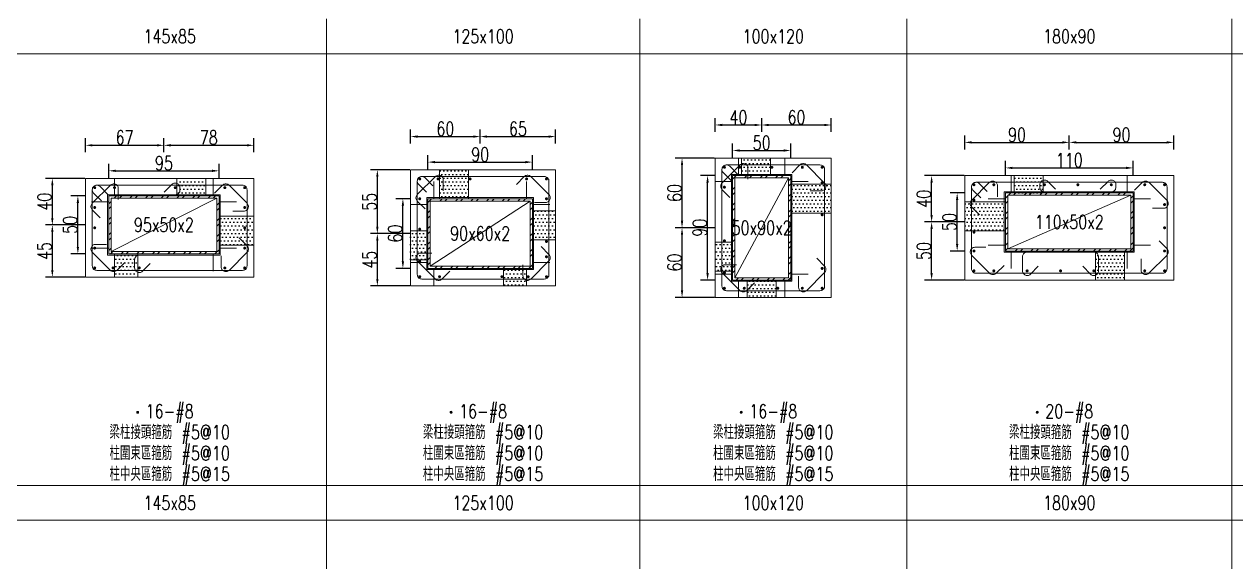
# Model space of a CAD drawing. Header units: millimetres. Extents: x 0 to 3905, y 0 to 8880.
# Drawn here: x 920 to 1963, y 3984 to 4447 of the extents above; entities that cross this region are included whole.
import ezdxf
from ezdxf.enums import TextEntityAlignment as Align

# ---------------------------------------------------------------- set-up
doc = ezdxf.new("R2010")
doc.units = ezdxf.units.MM
doc.layers.get('DEFPOINTS').update_dxf_attribs({"color": 3})
for name, color, linetype in [('Hatch線', 6, 'Continuous'), ('TC-鋼粱', 132, 'Continuous'), ('主筋斷面', 2, 'Continuous'), ('文字-主筋根數', 7, 'Continuous'), ('文字-剪力筋 中央區', 7, 'Continuous'), ('文字-剪力筋-BC', 7, 'Continuous'), ('文字-剪力筋-圍束區', 7, 'Continuous'), ('文字-斷面尺寸', 7, 'Continuous'), ('文字-輔助字', 7, 'Continuous'), ('柱斷面線', 4, 'Continuous'), ('標註字', 4, 'Continuous'), ('箍筋線', 1, 'Continuous'), ('網格線', 7, 'Continuous'), ('鋼柱', 11, 'Continuous')]:
    doc.layers.add(name, color=color, linetype=linetype)
doc.styles.add('note', font='txt.shx', dxfattribs={"width": 0.75, "height": 12})
doc.styles.add('txt', font='txt.shx', dxfattribs={"height": 0.2, "bigfont": 'chineset.shx'})
doc.dimstyles.new('RCAD_DIM', dxfattribs={"dimtxt": 12, "dimasz": 6, "dimexe": 6, "dimexo": 0.625, "dimtad": 1, "dimdec": 0, "dimdsep": 46, "dimtxsty": 'note', "dimcen": 2.5, "dimclrd": 256, "dimclre": 256, "dimclrt": 256, "dimadec": 0, "dimazin": 0, "dimtfac": 1, "dimtmove": 0, "dimatfit": 3, "dimfxl": 0, "dimtolj": 1, "dimarcsym": 0})

# ---------------------------------------------------------------- blocks, each defined once
blk = doc.blocks.new('*D606')
at = {"layer": 'DEFPOINTS', "color": 0}
for p in [(1087.5, 4321.1), (992.5, 4314.5), (1087.5, 4314.5)]:
    blk.add_point(p, dxfattribs=at)
at = {"layer": '標註字', "lineweight": -2}
for p, q in [((992.5, 4315.1), (992.5, 4327.1)), ((998.5, 4321.1), (1081.5, 4321.1)), ((1087.5, 4315.1), (1087.5, 4327.1))]:
    blk.add_line(p, q, dxfattribs=at)
at = {"layer": '標註字'}
for points in [[(998.5, 4322.1), (998.5, 4320.1), (992.5, 4321.1)], [(1081.5, 4320.1), (1081.5, 4322.1), (1087.5, 4321.1)]]:
    blk.add_solid(points, dxfattribs=at)
at = {"layer": '標註字', "insert": (1040, 4327.8), "char_height": 12, "attachment_point": 5, "style": 'note'}
blk.add_mtext('\\A1;95', dxfattribs=at)
blk = doc.blocks.new('*D607')
at = {"layer": 'DEFPOINTS', "color": 0}
for p in [(965.9, 4299.5), (972.5, 4299.5), (972.5, 4249.5)]:
    blk.add_point(p, dxfattribs=at)
at = {"layer": '標註字', "lineweight": -2}
for p, q in [((971.9, 4299.5), (959.9, 4299.5)), ((965.9, 4255.5), (965.9, 4293.5)), ((971.9, 4249.5), (959.9, 4249.5))]:
    blk.add_line(p, q, dxfattribs=at)
at = {"layer": '標註字'}
for points in [[(966.9, 4293.5), (964.9, 4293.5), (965.9, 4299.5)], [(964.9, 4255.5), (966.9, 4255.5), (965.9, 4249.5)]]:
    blk.add_solid(points, dxfattribs=at)
at = {"layer": '標註字', "insert": (959.2, 4274.5), "char_height": 12, "attachment_point": 5, "rotation": 90, "style": 'note'}
blk.add_mtext('\\A1;50', dxfattribs=at)
blk = doc.blocks.new('*D608')
at = {"layer": 'DEFPOINTS', "color": 0}
for p in [(1040, 4343.1), (972.5, 4336.5), (1040, 4336.5)]:
    blk.add_point(p, dxfattribs=at)
at = {"layer": '標註字', "lineweight": -2}
for p, q in [((972.5, 4337.1), (972.5, 4349.1)), ((978.5, 4343.1), (1034, 4343.1)), ((1040, 4337.1), (1040, 4349.1))]:
    blk.add_line(p, q, dxfattribs=at)
at = {"layer": '標註字'}
for points in [[(978.5, 4344.1), (978.5, 4342.1), (972.5, 4343.1)], [(1034, 4342.1), (1034, 4344.1), (1040, 4343.1)]]:
    blk.add_solid(points, dxfattribs=at)
at = {"layer": '標註字', "insert": (1006.2, 4349.8), "char_height": 12, "attachment_point": 5, "style": 'note'}
blk.add_mtext('\\A1;67', dxfattribs=at)
blk = doc.blocks.new('*D609')
at = {"layer": 'DEFPOINTS', "color": 0}
for p in [(1117.5, 4343.1), (1040, 4336.5), (1117.5, 4336.5)]:
    blk.add_point(p, dxfattribs=at)
at = {"layer": '標註字', "lineweight": -2}
for p, q in [((1040, 4337.1), (1040, 4349.1)), ((1046, 4343.1), (1111.5, 4343.1)), ((1117.5, 4337.1), (1117.5, 4349.1))]:
    blk.add_line(p, q, dxfattribs=at)
at = {"layer": '標註字'}
for points in [[(1046, 4344.1), (1046, 4342.1), (1040, 4343.1)], [(1111.5, 4342.1), (1111.5, 4344.1), (1117.5, 4343.1)]]:
    blk.add_solid(points, dxfattribs=at)
at = {"layer": '標註字', "insert": (1078.7, 4349.8), "char_height": 12, "attachment_point": 5, "style": 'note'}
blk.add_mtext('\\A1;78', dxfattribs=at)
blk = doc.blocks.new('*D610')
at = {"layer": 'DEFPOINTS', "color": 0}
for p in [(943.9, 4274.5), (972.5, 4274.5), (972.5, 4229.5)]:
    blk.add_point(p, dxfattribs=at)
at = {"layer": '標註字', "lineweight": -2}
for p, q in [((971.9, 4274.5), (937.9, 4274.5)), ((943.9, 4235.5), (943.9, 4268.5)), ((971.9, 4229.5), (937.9, 4229.5))]:
    blk.add_line(p, q, dxfattribs=at)
at = {"layer": '標註字'}
for points in [[(944.9, 4268.5), (942.9, 4268.5), (943.9, 4274.5)], [(942.9, 4235.5), (944.9, 4235.5), (943.9, 4229.5)]]:
    blk.add_solid(points, dxfattribs=at)
at = {"layer": '標註字', "insert": (937.2, 4252), "char_height": 12, "attachment_point": 5, "rotation": 90, "style": 'note'}
blk.add_mtext('\\A1;45', dxfattribs=at)
blk = doc.blocks.new('*D611')
at = {"layer": 'DEFPOINTS', "color": 0}
for p in [(943.9, 4314.5), (972.5, 4314.5), (972.5, 4274.5)]:
    blk.add_point(p, dxfattribs=at)
at = {"layer": '標註字', "lineweight": -2}
for p, q in [((971.9, 4314.5), (937.9, 4314.5)), ((943.9, 4280.5), (943.9, 4308.5)), ((971.9, 4274.5), (937.9, 4274.5))]:
    blk.add_line(p, q, dxfattribs=at)
at = {"layer": '標註字'}
for points in [[(944.9, 4308.5), (942.9, 4308.5), (943.9, 4314.5)], [(942.9, 4280.5), (944.9, 4280.5), (943.9, 4274.5)]]:
    blk.add_solid(points, dxfattribs=at)
at = {"layer": '標註字', "insert": (937.2, 4294.5), "char_height": 12, "attachment_point": 5, "rotation": 90, "style": 'note'}
blk.add_mtext('\\A1;40', dxfattribs=at)
blk = doc.blocks.new('Circle_Filled')
at = {"const_width": 0.5}
blk.add_lwpolyline([(-0.25, 0, 1), (0.25, 0, 1)], format="xyb", close=True, dxfattribs=at)
blk = doc.blocks.new('*D738')
at = {"layer": 'DEFPOINTS', "color": 0}
for p in [(1267.5, 4322), (1357.5, 4328.6), (1357.5, 4322)]:
    blk.add_point(p, dxfattribs=at)
at = {"layer": '標註字', "lineweight": -2}
for p, q in [((1267.5, 4322.6), (1267.5, 4334.6)), ((1357.5, 4322.6), (1357.5, 4334.6)), ((1273.5, 4328.6), (1351.5, 4328.6))]:
    blk.add_line(p, q, dxfattribs=at)
at = {"layer": '標註字'}
for points in [[(1273.5, 4329.6), (1273.5, 4327.6), (1267.5, 4328.6)], [(1351.5, 4327.6), (1351.5, 4329.6), (1357.5, 4328.6)]]:
    blk.add_solid(points, dxfattribs=at)
at = {"layer": '標註字', "insert": (1312.5, 4335.2), "char_height": 12, "attachment_point": 5, "style": 'note'}
blk.add_mtext('\\A1;90', dxfattribs=at)
blk = doc.blocks.new('*D739')
at = {"layer": 'DEFPOINTS', "color": 0}
for p in [(1245.9, 4297), (1252.5, 4297), (1252.5, 4237)]:
    blk.add_point(p, dxfattribs=at)
at = {"layer": '標註字', "lineweight": -2}
for p, q in [((1251.9, 4297), (1239.9, 4297)), ((1245.9, 4243), (1245.9, 4291)), ((1251.9, 4237), (1239.9, 4237))]:
    blk.add_line(p, q, dxfattribs=at)
at = {"layer": '標註字'}
for points in [[(1246.9, 4291), (1244.9, 4291), (1245.9, 4297)], [(1244.9, 4243), (1246.9, 4243), (1245.9, 4237)]]:
    blk.add_solid(points, dxfattribs=at)
at = {"layer": '標註字', "insert": (1239.2, 4267), "char_height": 12, "attachment_point": 5, "rotation": 90, "style": 'note'}
blk.add_mtext('\\A1;60', dxfattribs=at)
blk = doc.blocks.new('*D740')
at = {"layer": 'DEFPOINTS', "color": 0}
for p in [(1252.5, 4344), (1312.5, 4350.6), (1312.5, 4344)]:
    blk.add_point(p, dxfattribs=at)
at = {"layer": '標註字', "lineweight": -2}
for p, q in [((1252.5, 4344.6), (1252.5, 4356.6)), ((1312.5, 4344.6), (1312.5, 4356.6)), ((1258.5, 4350.6), (1306.5, 4350.6))]:
    blk.add_line(p, q, dxfattribs=at)
at = {"layer": '標註字'}
for points in [[(1258.5, 4351.6), (1258.5, 4349.6), (1252.5, 4350.6)], [(1306.5, 4349.6), (1306.5, 4351.6), (1312.5, 4350.6)]]:
    blk.add_solid(points, dxfattribs=at)
at = {"layer": '標註字', "insert": (1282.5, 4357.2), "char_height": 12, "attachment_point": 5, "style": 'note'}
blk.add_mtext('\\A1;60', dxfattribs=at)
blk = doc.blocks.new('*D741')
at = {"layer": 'DEFPOINTS', "color": 0}
for p in [(1312.5, 4344), (1377.5, 4350.6), (1377.5, 4344)]:
    blk.add_point(p, dxfattribs=at)
at = {"layer": '標註字', "lineweight": -2}
for p, q in [((1312.5, 4344.6), (1312.5, 4356.6)), ((1377.5, 4344.6), (1377.5, 4356.6)), ((1318.5, 4350.6), (1371.5, 4350.6))]:
    blk.add_line(p, q, dxfattribs=at)
at = {"layer": '標註字'}
for points in [[(1318.5, 4351.6), (1318.5, 4349.6), (1312.5, 4350.6)], [(1371.5, 4349.6), (1371.5, 4351.6), (1377.5, 4350.6)]]:
    blk.add_solid(points, dxfattribs=at)
at = {"layer": '標註字', "insert": (1345, 4357.2), "char_height": 12, "attachment_point": 5, "style": 'note'}
blk.add_mtext('\\A1;65', dxfattribs=at)
blk = doc.blocks.new('*D742')
at = {"layer": 'DEFPOINTS', "color": 0}
for p in [(1223.9, 4267), (1252.5, 4267), (1252.5, 4222)]:
    blk.add_point(p, dxfattribs=at)
at = {"layer": '標註字', "lineweight": -2}
for p, q in [((1251.9, 4267), (1217.9, 4267)), ((1223.9, 4228), (1223.9, 4261)), ((1251.9, 4222), (1217.9, 4222))]:
    blk.add_line(p, q, dxfattribs=at)
at = {"layer": '標註字'}
for points in [[(1224.9, 4261), (1222.9, 4261), (1223.9, 4267)], [(1222.9, 4228), (1224.9, 4228), (1223.9, 4222)]]:
    blk.add_solid(points, dxfattribs=at)
at = {"layer": '標註字', "insert": (1217.2, 4244.5), "char_height": 12, "attachment_point": 5, "rotation": 90, "style": 'note'}
blk.add_mtext('\\A1;45', dxfattribs=at)
blk = doc.blocks.new('*D743')
at = {"layer": 'DEFPOINTS', "color": 0}
for p in [(1223.9, 4322), (1252.5, 4322), (1252.5, 4267)]:
    blk.add_point(p, dxfattribs=at)
at = {"layer": '標註字', "lineweight": -2}
for p, q in [((1251.9, 4322), (1217.9, 4322)), ((1223.9, 4273), (1223.9, 4316)), ((1251.9, 4267), (1217.9, 4267))]:
    blk.add_line(p, q, dxfattribs=at)
at = {"layer": '標註字'}
for points in [[(1224.9, 4316), (1222.9, 4316), (1223.9, 4322)], [(1222.9, 4273), (1224.9, 4273), (1223.9, 4267)]]:
    blk.add_solid(points, dxfattribs=at)
at = {"layer": '標註字', "insert": (1217.2, 4294.5), "char_height": 12, "attachment_point": 5, "rotation": 90, "style": 'note'}
blk.add_mtext('\\A1;55', dxfattribs=at)
blk = doc.blocks.new('*D870')
at = {"layer": 'DEFPOINTS', "color": 0}
for p in [(1530, 4332), (1580, 4338.6), (1580, 4332)]:
    blk.add_point(p, dxfattribs=at)
at = {"layer": '標註字', "lineweight": -2}
for p, q in [((1530, 4332.6), (1530, 4344.6)), ((1580, 4332.6), (1580, 4344.6)), ((1536, 4338.6), (1574, 4338.6))]:
    blk.add_line(p, q, dxfattribs=at)
at = {"layer": '標註字'}
for points in [[(1536, 4339.6), (1536, 4337.6), (1530, 4338.6)], [(1574, 4337.6), (1574, 4339.6), (1580, 4338.6)]]:
    blk.add_solid(points, dxfattribs=at)
at = {"layer": '標註字', "insert": (1555, 4345.2), "char_height": 12, "attachment_point": 5, "style": 'note'}
blk.add_mtext('\\A1;50', dxfattribs=at)
blk = doc.blocks.new('*D871')
at = {"layer": 'DEFPOINTS', "color": 0}
for p in [(1508.4, 4317), (1515, 4317), (1515, 4227)]:
    blk.add_point(p, dxfattribs=at)
at = {"layer": '標註字', "lineweight": -2}
for p, q in [((1514.4, 4317), (1502.4, 4317)), ((1508.4, 4233), (1508.4, 4311)), ((1514.4, 4227), (1502.4, 4227))]:
    blk.add_line(p, q, dxfattribs=at)
at = {"layer": '標註字'}
for points in [[(1509.4, 4311), (1507.4, 4311), (1508.4, 4317)], [(1507.4, 4233), (1509.4, 4233), (1508.4, 4227)]]:
    blk.add_solid(points, dxfattribs=at)
at = {"layer": '標註字', "insert": (1501.8, 4272), "char_height": 12, "attachment_point": 5, "rotation": 90, "style": 'note'}
blk.add_mtext('\\A1;90', dxfattribs=at)
blk = doc.blocks.new('*D872')
at = {"layer": 'DEFPOINTS', "color": 0}
for p in [(1515, 4354), (1555, 4360.6), (1555, 4354)]:
    blk.add_point(p, dxfattribs=at)
at = {"layer": '標註字', "lineweight": -2}
for p, q in [((1515, 4354.6), (1515, 4366.6)), ((1555, 4354.6), (1555, 4366.6)), ((1521, 4360.6), (1549, 4360.6))]:
    blk.add_line(p, q, dxfattribs=at)
at = {"layer": '標註字'}
for points in [[(1521, 4361.6), (1521, 4359.6), (1515, 4360.6)], [(1549, 4359.6), (1549, 4361.6), (1555, 4360.6)]]:
    blk.add_solid(points, dxfattribs=at)
at = {"layer": '標註字', "insert": (1535, 4367.2), "char_height": 12, "attachment_point": 5, "style": 'note'}
blk.add_mtext('\\A1;40', dxfattribs=at)
blk = doc.blocks.new('*D873')
at = {"layer": 'DEFPOINTS', "color": 0}
for p in [(1555, 4354), (1615, 4360.6), (1615, 4354)]:
    blk.add_point(p, dxfattribs=at)
at = {"layer": '標註字', "lineweight": -2}
for p, q in [((1555, 4354.6), (1555, 4366.6)), ((1615, 4354.6), (1615, 4366.6)), ((1561, 4360.6), (1609, 4360.6))]:
    blk.add_line(p, q, dxfattribs=at)
at = {"layer": '標註字'}
for points in [[(1561, 4361.6), (1561, 4359.6), (1555, 4360.6)], [(1609, 4359.6), (1609, 4361.6), (1615, 4360.6)]]:
    blk.add_solid(points, dxfattribs=at)
at = {"layer": '標註字', "insert": (1585, 4367.2), "char_height": 12, "attachment_point": 5, "style": 'note'}
blk.add_mtext('\\A1;60', dxfattribs=at)
blk = doc.blocks.new('*D874')
at = {"layer": 'DEFPOINTS', "color": 0}
for p in [(1486.4, 4272), (1515, 4272), (1515, 4212)]:
    blk.add_point(p, dxfattribs=at)
at = {"layer": '標註字', "lineweight": -2}
for p, q in [((1514.4, 4272), (1480.4, 4272)), ((1486.4, 4218), (1486.4, 4266)), ((1514.4, 4212), (1480.4, 4212))]:
    blk.add_line(p, q, dxfattribs=at)
at = {"layer": '標註字'}
for points in [[(1487.4, 4266), (1485.4, 4266), (1486.4, 4272)], [(1485.4, 4218), (1487.4, 4218), (1486.4, 4212)]]:
    blk.add_solid(points, dxfattribs=at)
at = {"layer": '標註字', "insert": (1479.8, 4242), "char_height": 12, "attachment_point": 5, "rotation": 90, "style": 'note'}
blk.add_mtext('\\A1;60', dxfattribs=at)
blk = doc.blocks.new('*D875')
at = {"layer": 'DEFPOINTS', "color": 0}
for p in [(1486.4, 4332), (1515, 4332), (1515, 4272)]:
    blk.add_point(p, dxfattribs=at)
at = {"layer": '標註字', "lineweight": -2}
for p, q in [((1514.4, 4332), (1480.4, 4332)), ((1486.4, 4278), (1486.4, 4326)), ((1514.4, 4272), (1480.4, 4272))]:
    blk.add_line(p, q, dxfattribs=at)
at = {"layer": '標註字'}
for points in [[(1487.4, 4326), (1485.4, 4326), (1486.4, 4332)], [(1485.4, 4278), (1487.4, 4278), (1486.4, 4272)]]:
    blk.add_solid(points, dxfattribs=at)
at = {"layer": '標註字', "insert": (1479.8, 4302), "char_height": 12, "attachment_point": 5, "rotation": 90, "style": 'note'}
blk.add_mtext('\\A1;60', dxfattribs=at)
blk = doc.blocks.new('*D1002')
at = {"layer": 'DEFPOINTS', "color": 0}
for p in [(1875, 4323.6), (1765, 4317), (1875, 4317)]:
    blk.add_point(p, dxfattribs=at)
at = {"layer": '標註字', "lineweight": -2}
for p, q in [((1765, 4317.6), (1765, 4329.6)), ((1771, 4323.6), (1869, 4323.6)), ((1875, 4317.6), (1875, 4329.6))]:
    blk.add_line(p, q, dxfattribs=at)
at = {"layer": '標註字'}
for points in [[(1771, 4324.6), (1771, 4322.6), (1765, 4323.6)], [(1869, 4322.6), (1869, 4324.6), (1875, 4323.6)]]:
    blk.add_solid(points, dxfattribs=at)
at = {"layer": '標註字', "insert": (1820, 4330.2), "char_height": 12, "attachment_point": 5, "style": 'note'}
blk.add_mtext('\\A1;110', dxfattribs=at)
blk = doc.blocks.new('*D1003')
at = {"layer": 'DEFPOINTS', "color": 0}
for p in [(1723.4, 4302), (1730, 4302), (1730, 4252)]:
    blk.add_point(p, dxfattribs=at)
at = {"layer": '標註字', "lineweight": -2}
for p, q in [((1729.4, 4302), (1717.4, 4302)), ((1723.4, 4258), (1723.4, 4296)), ((1729.4, 4252), (1717.4, 4252))]:
    blk.add_line(p, q, dxfattribs=at)
at = {"layer": '標註字'}
for points in [[(1724.4, 4296), (1722.4, 4296), (1723.4, 4302)], [(1722.4, 4258), (1724.4, 4258), (1723.4, 4252)]]:
    blk.add_solid(points, dxfattribs=at)
at = {"layer": '標註字', "insert": (1716.8, 4277), "char_height": 12, "attachment_point": 5, "rotation": 90, "style": 'note'}
blk.add_mtext('\\A1;50', dxfattribs=at)
blk = doc.blocks.new('*D1004')
at = {"layer": 'DEFPOINTS', "color": 0}
for p in [(1820, 4345.6), (1730, 4339), (1820, 4339)]:
    blk.add_point(p, dxfattribs=at)
at = {"layer": '標註字', "lineweight": -2}
for p, q in [((1730, 4339.6), (1730, 4351.6)), ((1736, 4345.6), (1814, 4345.6)), ((1820, 4339.6), (1820, 4351.6))]:
    blk.add_line(p, q, dxfattribs=at)
at = {"layer": '標註字'}
for points in [[(1736, 4346.6), (1736, 4344.6), (1730, 4345.6)], [(1814, 4344.6), (1814, 4346.6), (1820, 4345.6)]]:
    blk.add_solid(points, dxfattribs=at)
at = {"layer": '標註字', "insert": (1775, 4352.2), "char_height": 12, "attachment_point": 5, "style": 'note'}
blk.add_mtext('\\A1;90', dxfattribs=at)
blk = doc.blocks.new('*D1005')
at = {"layer": 'DEFPOINTS', "color": 0}
for p in [(1910, 4345.6), (1820, 4339), (1910, 4339)]:
    blk.add_point(p, dxfattribs=at)
at = {"layer": '標註字', "lineweight": -2}
for p, q in [((1820, 4339.6), (1820, 4351.6)), ((1826, 4345.6), (1904, 4345.6)), ((1910, 4339.6), (1910, 4351.6))]:
    blk.add_line(p, q, dxfattribs=at)
at = {"layer": '標註字'}
for points in [[(1826, 4346.6), (1826, 4344.6), (1820, 4345.6)], [(1904, 4344.6), (1904, 4346.6), (1910, 4345.6)]]:
    blk.add_solid(points, dxfattribs=at)
at = {"layer": '標註字', "insert": (1865, 4352.2), "char_height": 12, "attachment_point": 5, "style": 'note'}
blk.add_mtext('\\A1;90', dxfattribs=at)
blk = doc.blocks.new('*D1006')
at = {"layer": 'DEFPOINTS', "color": 0}
for p in [(1701.4, 4277), (1730, 4277), (1730, 4227)]:
    blk.add_point(p, dxfattribs=at)
at = {"layer": '標註字', "lineweight": -2}
for p, q in [((1729.4, 4277), (1695.4, 4277)), ((1701.4, 4233), (1701.4, 4271)), ((1729.4, 4227), (1695.4, 4227))]:
    blk.add_line(p, q, dxfattribs=at)
at = {"layer": '標註字'}
for points in [[(1702.4, 4271), (1700.4, 4271), (1701.4, 4277)], [(1700.4, 4233), (1702.4, 4233), (1701.4, 4227)]]:
    blk.add_solid(points, dxfattribs=at)
at = {"layer": '標註字', "insert": (1694.8, 4252), "char_height": 12, "attachment_point": 5, "rotation": 90, "style": 'note'}
blk.add_mtext('\\A1;50', dxfattribs=at)
blk = doc.blocks.new('*D1007')
at = {"layer": 'DEFPOINTS', "color": 0}
for p in [(1701.4, 4317), (1730, 4317), (1730, 4277)]:
    blk.add_point(p, dxfattribs=at)
at = {"layer": '標註字', "lineweight": -2}
for p, q in [((1729.4, 4317), (1695.4, 4317)), ((1701.4, 4283), (1701.4, 4311)), ((1729.4, 4277), (1695.4, 4277))]:
    blk.add_line(p, q, dxfattribs=at)
at = {"layer": '標註字'}
for points in [[(1702.4, 4311), (1700.4, 4311), (1701.4, 4317)], [(1700.4, 4283), (1702.4, 4283), (1701.4, 4277)]]:
    blk.add_solid(points, dxfattribs=at)
at = {"layer": '標註字', "insert": (1694.8, 4297), "char_height": 12, "attachment_point": 5, "rotation": 90, "style": 'note'}
blk.add_mtext('\\A1;40', dxfattribs=at)

msp = doc.modelspace()

# ---------------------------------------------------------------- hatches: boundary and pattern name
at = {"layer": 'Hatch線'}
h = msp.add_hatch(dxfattribs=at)
h.set_pattern_fill('ANSI32', color=256, style=0)
h.paths.add_polyline_path([(1530, 4227), (1580, 4227), (1580, 4317), (1530, 4317)], flags=17)
h.paths.add_polyline_path([(1532, 4229), (1532, 4315), (1578, 4315), (1578, 4229)])
h = msp.add_hatch(dxfattribs=at)
h.set_pattern_fill('ANSI32', color=256, style=0)
h.paths.add_polyline_path([(1765, 4252), (1875, 4252), (1875, 4302), (1765, 4302)], flags=17)
h.paths.add_polyline_path([(1767, 4254), (1767, 4300), (1873, 4300), (1873, 4254)])
h = msp.add_hatch(dxfattribs=at)
h.set_pattern_fill('ANSI32', color=256, style=0)
h.paths.add_polyline_path([(992.5, 4249.5), (1087.5, 4249.5), (1087.5, 4299.5), (992.5, 4299.5)], flags=17)
h.paths.add_polyline_path([(994.5, 4251.5), (994.5, 4297.5), (1085.5, 4297.5), (1085.5, 4251.5)])
h = msp.add_hatch(dxfattribs=at)
h.set_pattern_fill('ANSI32', color=256, style=0)
h.paths.add_polyline_path([(1267.5, 4237), (1357.5, 4237), (1357.5, 4297), (1267.5, 4297)], flags=17)
h.paths.add_polyline_path([(1269.5, 4239), (1269.5, 4295), (1355.5, 4295), (1355.5, 4239)])
at = {"layer": 'TC-鋼粱'}
h = msp.add_hatch(dxfattribs=at)
h.set_pattern_fill('DOTS', color=256, scale=2, style=0)
h.paths.add_polyline_path([(1562.5, 4332), (1537.5, 4332), (1537.5, 4317), (1562.5, 4317)], flags=17)
h = msp.add_hatch(dxfattribs=at)
h.set_pattern_fill('DOTS', color=256, scale=2, style=0)
h.paths.add_polyline_path([(1302.5, 4322), (1277.5, 4322), (1277.5, 4297), (1302.5, 4297)], flags=17)
h = msp.add_hatch(dxfattribs=at)
h.set_pattern_fill('DOTS', color=256, scale=2, style=0)
h.paths.add_polyline_path([(1076.1, 4314.5), (1051.1, 4314.5), (1051.1, 4299.5), (1076.1, 4299.5)], flags=17)
h = msp.add_hatch(dxfattribs=at)
h.set_pattern_fill('DOTS', color=256, scale=2, style=0)
h.paths.add_polyline_path([(1797.4, 4317), (1772.4, 4317), (1772.4, 4302), (1797.4, 4302)], flags=17)
h = msp.add_hatch(dxfattribs=at)
h.set_pattern_fill('DOTS', color=256, scale=2, style=0)
h.paths.add_polyline_path([(1615, 4284.5), (1615, 4309.5), (1580, 4309.5), (1580, 4284.5)], flags=17)
h = msp.add_hatch(dxfattribs=at)
h.set_pattern_fill('DOTS', color=256, scale=2, style=0)
h.paths.add_polyline_path([(1730, 4294.5), (1730, 4269.5), (1765, 4269.5), (1765, 4294.5)], flags=17)
h = msp.add_hatch(dxfattribs=at)
h.set_pattern_fill('DOTS', color=256, scale=2, style=0)
h.paths.add_polyline_path([(1117.5, 4257), (1117.5, 4282), (1087.5, 4282), (1087.5, 4257)], flags=17)
h = msp.add_hatch(dxfattribs=at)
h.set_pattern_fill('DOTS', color=256, scale=2, style=0)
h.paths.add_polyline_path([(1377.5, 4261.5), (1377.5, 4286.5), (1357.5, 4286.5), (1357.5, 4261.5)], flags=17)
h = msp.add_hatch(dxfattribs=at)
h.set_pattern_fill('DOTS', color=256, scale=2, style=0)
h.paths.add_polyline_path([(1252.5, 4269.5), (1252.5, 4244.5), (1267.5, 4244.5), (1267.5, 4269.5)], flags=17)
h = msp.add_hatch(dxfattribs=at)
h.set_pattern_fill('DOTS', color=256, scale=2, style=0)
h.paths.add_polyline_path([(1515, 4259.5), (1515, 4234.5), (1530, 4234.5), (1530, 4259.5)], flags=17)
h = msp.add_hatch(dxfattribs=at)
h.set_pattern_fill('DOTS', color=256, scale=2, style=0)
h.paths.add_polyline_path([(997.5, 4229.5), (1017.5, 4229.5), (1017.5, 4249.5), (997.5, 4249.5)], flags=17)
h = msp.add_hatch(dxfattribs=at)
h.set_pattern_fill('DOTS', color=256, scale=2, style=0)
h.paths.add_polyline_path([(1842.5, 4227), (1867.5, 4227), (1867.5, 4252), (1842.5, 4252)], flags=17)
h = msp.add_hatch(dxfattribs=at)
h.set_pattern_fill('DOTS', color=256, scale=2, style=0)
h.paths.add_polyline_path([(1332.5, 4222), (1352.5, 4222), (1352.5, 4237), (1332.5, 4237)], flags=17)
h = msp.add_hatch(dxfattribs=at)
h.set_pattern_fill('DOTS', color=256, scale=2, style=0)
h.paths.add_polyline_path([(1542.6, 4212), (1567.6, 4212), (1567.6, 4227), (1542.6, 4227)], flags=17)

# ---------------------------------------------------------------- linework, layer by layer
at = {"layer": 'DEFPOINTS', "lineweight": 5}
for points in [[(1535, 4317), (1535, 4332)], [(1575, 4317), (1575, 4332)], [(997.5, 4299.5), (997.5, 4314.5)], [(1082.5, 4299.5), (1082.5, 4314.5)], [(1272.5, 4297), (1272.5, 4312)], [(1352.5, 4297), (1352.5, 4312)], [(1530, 4312), (1515, 4312)], [(1530, 4226), (1581, 4226), (1581, 4318), (1529, 4318), (1529, 4226), (1530, 4226)], [(1532, 4229), (1578, 4315)], [(1580, 4312), (1595, 4312)], [(1770, 4302), (1770, 4317)], [(1870, 4302), (1870, 4317)], [(992.5, 4248.5), (1088.5, 4248.5), (1088.5, 4300.5), (991.5, 4300.5), (991.5, 4248.5), (992.5, 4248.5)], [(1765, 4251), (1876, 4251), (1876, 4303), (1764, 4303), (1764, 4251), (1765, 4251)], [(992.5, 4294.5), (977.5, 4294.5)], [(994.5, 4251.5), (1085.5, 4297.5)], [(1087.5, 4294.5), (1102.5, 4294.5)], [(1267.5, 4292), (1252.5, 4292)], [(1267.5, 4236), (1358.5, 4236), (1358.5, 4298), (1266.5, 4298), (1266.5, 4236), (1267.5, 4236)], [(1269.5, 4239), (1355.5, 4295)], [(1357.5, 4292), (1372.5, 4292)], [(1765, 4297), (1750, 4297)], [(1767, 4254), (1873, 4300)], [(1875, 4297), (1890, 4297)], [(992.5, 4254.5), (977.5, 4254.5)], [(997.5, 4249.5), (997.5, 4234.5)], [(1082.5, 4249.5), (1082.5, 4234.5)], [(1087.5, 4254.5), (1102.5, 4254.5)], [(1765, 4257), (1750, 4257)], [(1770, 4252), (1770, 4237)], [(1870, 4252), (1870, 4237)], [(1875, 4257), (1890, 4257)], [(1267.5, 4242), (1252.5, 4242)], [(1357.5, 4242), (1372.5, 4242)], [(1272.5, 4237), (1272.5, 4222)], [(1352.5, 4237), (1352.5, 4222)], [(1530, 4232), (1515, 4232)], [(1580, 4232), (1595, 4232)], [(1535, 4227), (1535, 4212)], [(1575, 4227), (1575, 4212)]]:
    msp.add_lwpolyline(points, dxfattribs=at)
at = {"layer": 'TC-鋼粱', "lineweight": 5}
for points in [[(1537.5, 4332), (1537.5, 4317)], [(1562.5, 4332), (1562.5, 4317)], [(1277.5, 4322), (1277.5, 4297)], [(1302.5, 4322), (1302.5, 4297)], [(1051.1, 4314.5), (1051.1, 4299.5)], [(1076.1, 4314.5), (1076.1, 4299.5)], [(1772.4, 4317), (1772.4, 4302)], [(1797.4, 4317), (1797.4, 4302)], [(1615, 4309.5), (1580, 4309.5)], [(1730, 4294.5), (1765, 4294.5)], [(1117.5, 4282), (1087.5, 4282)], [(1377.5, 4286.5), (1357.5, 4286.5)], [(1615, 4284.5), (1580, 4284.5)], [(1252.5, 4269.5), (1267.5, 4269.5)], [(1730, 4269.5), (1765, 4269.5)], [(1377.5, 4261.5), (1357.5, 4261.5)], [(1515, 4259.5), (1530, 4259.5)], [(997.5, 4229.5), (997.5, 4249.5)], [(1017.5, 4229.5), (1017.5, 4249.5)], [(1117.5, 4257), (1087.5, 4257)], [(1842.5, 4227), (1842.5, 4252)], [(1867.5, 4227), (1867.5, 4252)], [(1252.5, 4244.5), (1267.5, 4244.5)], [(1332.5, 4222), (1332.5, 4237)], [(1352.5, 4222), (1352.5, 4237)], [(1515, 4234.5), (1530, 4234.5)], [(1542.6, 4212), (1542.6, 4227)], [(1567.6, 4212), (1567.6, 4227)]]:
    msp.add_lwpolyline(points, dxfattribs=at)
at = {"layer": '柱斷面線', "lineweight": 5}
for points in [[(1515, 4212), (1615, 4212), (1615, 4332), (1515, 4332), (1515, 4212)], [(1252.5, 4222), (1377.5, 4222), (1377.5, 4322), (1252.5, 4322), (1252.5, 4222)], [(972.5, 4229.5), (1117.5, 4229.5), (1117.5, 4314.5), (972.5, 4314.5), (972.5, 4229.5)], [(1730, 4227), (1910, 4227), (1910, 4317), (1730, 4317), (1730, 4227)]]:
    msp.add_lwpolyline(points, dxfattribs=at)
at = {"layer": '箍筋線', "lineweight": 5}
for points in [[(1543.2, 4313.8), (1543.2, 4323.4), (1543.1, 4324), (1543, 4324.7), (1542.7, 4325.3), (1542.3, 4325.8), (1541.9, 4326.3), (1541.3, 4326.7), (1540.7, 4327), (1540.1, 4327.2), (1539.4, 4327.3), (1538.8, 4327.3), (1538.1, 4327.2), (1537.5, 4326.9), (1536.9, 4326.6), (1536.4, 4326.2), (1520.8, 4310.6), (1520.4, 4310.1), (1520, 4309.5), (1519.8, 4308.8), (1519.7, 4308.1), (1519.7, 4307.4), (1519.8, 4306.8), (1520, 4306.1), (1520.4, 4305.5), (1520.8, 4305), (1527.6, 4298.2)], [(1534.3, 4318.3), (1527.6, 4325), (1527.1, 4325.5), (1526.5, 4325.8), (1525.9, 4326), (1525.2, 4326.2), (1524.5, 4326.2), (1523.9, 4326.1), (1523.2, 4325.9), (1522.7, 4325.6), (1522.1, 4325.2), (1521.7, 4324.7), (1521.3, 4324.2), (1521, 4323.5), (1520.9, 4322.9), (1520.8, 4322.2), (1520.8, 4221.8), (1520.9, 4221.1), (1521, 4220.4), (1521.3, 4219.8), (1521.7, 4219.2), (1522.2, 4218.7), (1522.8, 4218.3), (1523.4, 4218), (1524.1, 4217.9), (1524.8, 4217.8), (1605.2, 4217.8), (1605.9, 4217.9), (1606.6, 4218), (1607.2, 4218.3), (1607.8, 4218.7), (1608.3, 4219.2), (1608.7, 4219.8), (1609, 4220.4), (1609.1, 4221.1), (1609.2, 4221.8), (1609.2, 4322.2), (1609.1, 4322.9), (1609, 4323.6), (1608.7, 4324.2), (1608.3, 4324.8), (1607.8, 4325.3), (1607.2, 4325.7), (1606.6, 4326), (1605.9, 4326.1), (1605.2, 4326.2), (1524.8, 4326.2), (1524.1, 4326.1), (1523.5, 4326), (1522.8, 4325.7), (1522.3, 4325.3), (1521.8, 4324.9), (1521.4, 4324.3), (1521.1, 4323.8), (1520.9, 4323.1), (1520.8, 4322.5), (1520.8, 4321.8), (1521, 4321.1), (1521.2, 4320.5), (1521.5, 4319.9), (1522, 4319.4), (1528.7, 4312.7)], [(1596.8, 4303.8), (1606.4, 4303.8), (1607, 4303.9), (1607.7, 4304), (1608.3, 4304.3), (1608.8, 4304.7), (1609.3, 4305.1), (1609.7, 4305.7), (1610, 4306.3), (1610.2, 4306.9), (1610.3, 4307.6), (1610.3, 4308.2), (1610.2, 4308.9), (1609.9, 4309.5), (1609.6, 4310.1), (1609.2, 4310.6), (1593.6, 4326.2), (1593.1, 4326.6), (1592.5, 4327), (1591.8, 4327.2), (1591.1, 4327.3), (1590.4, 4327.3), (1589.8, 4327.2), (1589.1, 4327), (1588.5, 4326.6), (1588, 4326.2), (1581.2, 4319.4)], [(1280.7, 4303.8), (1280.7, 4313.4), (1280.6, 4314), (1280.5, 4314.7), (1280.2, 4315.3), (1279.8, 4315.8), (1279.4, 4316.3), (1278.8, 4316.7), (1278.2, 4317), (1277.6, 4317.2), (1276.9, 4317.3), (1276.3, 4317.3), (1275.6, 4317.2), (1275, 4316.9), (1274.4, 4316.6), (1273.9, 4316.2), (1258.3, 4300.6), (1257.9, 4300.1), (1257.5, 4299.5), (1257.3, 4298.8), (1257.2, 4298.1), (1257.2, 4297.4), (1257.3, 4296.8), (1257.5, 4296.1), (1257.9, 4295.5), (1258.3, 4295), (1265.1, 4288.2)], [(1271.8, 4308.3), (1265.1, 4315), (1264.6, 4315.5), (1264, 4315.8), (1263.4, 4316), (1262.7, 4316.2), (1262, 4316.2), (1261.4, 4316.1), (1260.7, 4315.9), (1260.2, 4315.6), (1259.6, 4315.2), (1259.2, 4314.7), (1258.8, 4314.2), (1258.5, 4313.5), (1258.4, 4312.9), (1258.3, 4312.2), (1258.3, 4231.8), (1258.4, 4231.1), (1258.5, 4230.4), (1258.8, 4229.8), (1259.2, 4229.2), (1259.7, 4228.7), (1260.3, 4228.3), (1260.9, 4228), (1261.6, 4227.9), (1262.3, 4227.8), (1367.7, 4227.8), (1368.4, 4227.9), (1369.1, 4228), (1369.7, 4228.3), (1370.3, 4228.7), (1370.8, 4229.2), (1371.2, 4229.8), (1371.5, 4230.4), (1371.6, 4231.1), (1371.7, 4231.8), (1371.7, 4312.2), (1371.6, 4312.9), (1371.5, 4313.6), (1371.2, 4314.2), (1370.8, 4314.8), (1370.3, 4315.3), (1369.7, 4315.7), (1369.1, 4316), (1368.4, 4316.1), (1367.7, 4316.2), (1262.3, 4316.2), (1261.6, 4316.1), (1261, 4316), (1260.3, 4315.7), (1259.8, 4315.3), (1259.3, 4314.9), (1258.9, 4314.3), (1258.6, 4313.8), (1258.4, 4313.1), (1258.3, 4312.5), (1258.3, 4311.8), (1258.5, 4311.1), (1258.7, 4310.5), (1259, 4309.9), (1259.5, 4309.4), (1266.2, 4302.7)], [(1359.3, 4293.8), (1368.9, 4293.8), (1369.5, 4293.9), (1370.2, 4294), (1370.8, 4294.3), (1371.3, 4294.7), (1371.8, 4295.1), (1372.2, 4295.7), (1372.5, 4296.3), (1372.7, 4296.9), (1372.8, 4297.6), (1372.8, 4298.2), (1372.7, 4298.9), (1372.4, 4299.5), (1372.1, 4300.1), (1371.7, 4300.6), (1356.1, 4316.2), (1355.6, 4316.6), (1355, 4317), (1354.3, 4317.2), (1353.6, 4317.3), (1352.9, 4317.3), (1352.3, 4317.2), (1351.6, 4317), (1351, 4316.6), (1350.5, 4316.2), (1343.7, 4309.4)], [(1758.2, 4298.8), (1758.2, 4308.4), (1758.1, 4309), (1758, 4309.7), (1757.7, 4310.3), (1757.3, 4310.8), (1756.9, 4311.3), (1756.3, 4311.7), (1755.7, 4312), (1755.1, 4312.2), (1754.4, 4312.3), (1753.8, 4312.3), (1753.1, 4312.2), (1752.5, 4311.9), (1751.9, 4311.6), (1751.4, 4311.2), (1735.8, 4295.6), (1735.4, 4295.1), (1735, 4294.5), (1734.8, 4293.8), (1734.7, 4293.1), (1734.7, 4292.4), (1734.8, 4291.8), (1735, 4291.1), (1735.4, 4290.5), (1735.8, 4290), (1742.6, 4283.2)], [(1749.3, 4303.3), (1742.6, 4310), (1742.1, 4310.5), (1741.5, 4310.8), (1740.9, 4311), (1740.2, 4311.2), (1739.5, 4311.2), (1738.9, 4311.1), (1738.2, 4310.9), (1737.7, 4310.6), (1737.1, 4310.2), (1736.7, 4309.7), (1736.3, 4309.2), (1736, 4308.5), (1735.9, 4307.9), (1735.8, 4307.2), (1735.8, 4236.8), (1735.9, 4236.1), (1736, 4235.4), (1736.3, 4234.8), (1736.7, 4234.2), (1737.2, 4233.7), (1737.8, 4233.3), (1738.4, 4233), (1739.1, 4232.9), (1739.8, 4232.8), (1900.2, 4232.8), (1900.9, 4232.9), (1901.6, 4233), (1902.2, 4233.3), (1902.8, 4233.7), (1903.3, 4234.2), (1903.7, 4234.8), (1904, 4235.4), (1904.1, 4236.1), (1904.2, 4236.8), (1904.2, 4307.2), (1904.1, 4307.9), (1904, 4308.6), (1903.7, 4309.2), (1903.3, 4309.8), (1902.8, 4310.3), (1902.2, 4310.7), (1901.6, 4311), (1900.9, 4311.1), (1900.2, 4311.2), (1739.8, 4311.2), (1739.1, 4311.1), (1738.5, 4311), (1737.8, 4310.7), (1737.3, 4310.3), (1736.8, 4309.9), (1736.4, 4309.3), (1736.1, 4308.8), (1735.9, 4308.1), (1735.8, 4307.5), (1735.8, 4306.8), (1736, 4306.1), (1736.2, 4305.5), (1736.5, 4304.9), (1737, 4304.4), (1743.7, 4297.7)], [(1808.2, 4305.2), (1801.4, 4312), (1800.9, 4312.4), (1800.4, 4312.7), (1799.7, 4313), (1799.1, 4313.1), (1798.4, 4313.1), (1797.7, 4313), (1797.1, 4312.8), (1796.5, 4312.5), (1796, 4312.1), (1795.5, 4311.6), (1795.2, 4311.1), (1794.9, 4310.5), (1794.7, 4309.8), (1794.7, 4309.1), (1794.7, 4307), (1794.7, 4306.3), (1794.9, 4305.6), (1795.2, 4305), (1795.6, 4304.4), (1796.1, 4303.9), (1796.6, 4303.5), (1797.3, 4303.2), (1797.9, 4303.1), (1798.6, 4303), (1808.2, 4303)], [(1846.7, 4305.2), (1853.4, 4312), (1853.9, 4312.4), (1854.5, 4312.7), (1855.1, 4313), (1855.8, 4313.1), (1856.4, 4313.1), (1857.1, 4313), (1857.7, 4312.8), (1858.3, 4312.5), (1858.9, 4312.1), (1859.3, 4311.6), (1859.7, 4311.1), (1860, 4310.5), (1860.1, 4309.8), (1860.2, 4309.1), (1860.2, 4307), (1860.1, 4306.3), (1859.9, 4305.6), (1859.7, 4305), (1859.3, 4304.4), (1858.8, 4303.9), (1858.2, 4303.5), (1857.6, 4303.2), (1856.9, 4303.1), (1856.2, 4303), (1846.7, 4303)], [(1891.8, 4288.8), (1901.4, 4288.8), (1902, 4288.9), (1902.7, 4289), (1903.3, 4289.3), (1903.8, 4289.7), (1904.3, 4290.1), (1904.7, 4290.7), (1905, 4291.3), (1905.2, 4291.9), (1905.3, 4292.6), (1905.3, 4293.2), (1905.2, 4293.9), (1904.9, 4294.5), (1904.6, 4295.1), (1904.2, 4295.6), (1888.6, 4311.2), (1888.1, 4311.6), (1887.5, 4312), (1886.8, 4312.2), (1886.1, 4312.3), (1885.4, 4312.3), (1884.8, 4312.2), (1884.1, 4312), (1883.5, 4311.6), (1883, 4311.2), (1876.2, 4304.4)], [(1000.7, 4296.3), (1000.7, 4305.9), (1000.6, 4306.5), (1000.5, 4307.2), (1000.2, 4307.8), (999.8, 4308.3), (999.4, 4308.8), (998.8, 4309.2), (998.2, 4309.5), (997.6, 4309.7), (996.9, 4309.8), (996.3, 4309.8), (995.6, 4309.7), (995, 4309.4), (994.4, 4309.1), (993.9, 4308.7), (978.3, 4293.1), (977.9, 4292.6), (977.5, 4292), (977.3, 4291.3), (977.2, 4290.6), (977.2, 4289.9), (977.3, 4289.3), (977.5, 4288.6), (977.9, 4288), (978.3, 4287.5), (985.1, 4280.7)], [(991.8, 4300.8), (985.1, 4307.5), (984.6, 4308), (984, 4308.3), (983.4, 4308.5), (982.7, 4308.7), (982, 4308.7), (981.4, 4308.6), (980.7, 4308.4), (980.2, 4308.1), (979.6, 4307.7), (979.2, 4307.2), (978.8, 4306.7), (978.5, 4306), (978.4, 4305.4), (978.3, 4304.7), (978.3, 4239.3), (978.4, 4238.6), (978.5, 4237.9), (978.8, 4237.3), (979.2, 4236.7), (979.7, 4236.2), (980.3, 4235.8), (980.9, 4235.5), (981.6, 4235.4), (982.3, 4235.3), (1107.7, 4235.3), (1108.4, 4235.4), (1109.1, 4235.5), (1109.7, 4235.8), (1110.3, 4236.2), (1110.8, 4236.7), (1111.2, 4237.3), (1111.5, 4237.9), (1111.6, 4238.6), (1111.7, 4239.3), (1111.7, 4304.7), (1111.6, 4305.4), (1111.5, 4306.1), (1111.2, 4306.7), (1110.8, 4307.3), (1110.3, 4307.8), (1109.7, 4308.2), (1109.1, 4308.5), (1108.4, 4308.6), (1107.7, 4308.7), (982.3, 4308.7), (981.6, 4308.6), (981, 4308.5), (980.3, 4308.2), (979.8, 4307.8), (979.3, 4307.4), (978.9, 4306.8), (978.6, 4306.3), (978.4, 4305.6), (978.3, 4305), (978.3, 4304.3), (978.5, 4303.6), (978.7, 4303), (979, 4302.4), (979.5, 4301.9), (986.2, 4295.2)], [(1040.3, 4302.7), (1047, 4309.5), (1047.5, 4309.9), (1048.1, 4310.2), (1048.7, 4310.5), (1049.4, 4310.6), (1050.1, 4310.6), (1050.7, 4310.5), (1051.4, 4310.3), (1052, 4310), (1052.5, 4309.6), (1052.9, 4309.1), (1053.3, 4308.6), (1053.6, 4308), (1053.8, 4307.3), (1053.8, 4306.6), (1053.8, 4304.5), (1053.8, 4303.8), (1053.6, 4303.1), (1053.3, 4302.5), (1052.9, 4301.9), (1052.4, 4301.4), (1051.8, 4301), (1051.2, 4300.7), (1050.5, 4300.6), (1049.8, 4300.5), (1040.3, 4300.5)], [(1099.3, 4286.3), (1108.9, 4286.3), (1109.5, 4286.4), (1110.2, 4286.5), (1110.8, 4286.8), (1111.3, 4287.2), (1111.8, 4287.6), (1112.2, 4288.2), (1112.5, 4288.8), (1112.7, 4289.4), (1112.8, 4290.1), (1112.8, 4290.7), (1112.7, 4291.4), (1112.4, 4292), (1112.1, 4292.6), (1111.7, 4293.1), (1096.1, 4308.7), (1095.6, 4309.1), (1095, 4309.5), (1094.3, 4309.7), (1093.6, 4309.8), (1092.9, 4309.8), (1092.3, 4309.7), (1091.6, 4309.5), (1091, 4309.1), (1090.5, 4308.7), (1083.7, 4301.9)], [(1089.3, 4247.7), (1089.3, 4238.1), (1089.4, 4237.5), (1089.5, 4236.8), (1089.8, 4236.2), (1090.2, 4235.7), (1090.6, 4235.2), (1091.2, 4234.8), (1091.8, 4234.5), (1092.4, 4234.3), (1093.1, 4234.2), (1093.7, 4234.2), (1094.4, 4234.3), (1095, 4234.6), (1095.6, 4234.9), (1096.1, 4235.3), (1111.7, 4250.9), (1112.1, 4251.4), (1112.5, 4252), (1112.7, 4252.7), (1112.8, 4253.4), (1112.8, 4254.1), (1112.7, 4254.7), (1112.5, 4255.4), (1112.1, 4256), (1111.7, 4256.5), (1104.9, 4263.3)], [(1881.8, 4245.2), (1881.8, 4235.6), (1881.9, 4235), (1882, 4234.3), (1882.3, 4233.7), (1882.7, 4233.2), (1883.1, 4232.7), (1883.7, 4232.3), (1884.3, 4232), (1884.9, 4231.8), (1885.6, 4231.7), (1886.2, 4231.7), (1886.9, 4231.8), (1887.5, 4232.1), (1888.1, 4232.4), (1888.6, 4232.8), (1904.2, 4248.4), (1904.6, 4248.9), (1905, 4249.5), (1905.2, 4250.2), (1905.3, 4250.9), (1905.3, 4251.6), (1905.2, 4252.2), (1905, 4252.9), (1904.6, 4253.5), (1904.2, 4254), (1897.4, 4260.8)], [(990.7, 4257.7), (981.1, 4257.7), (980.5, 4257.6), (979.8, 4257.5), (979.2, 4257.2), (978.7, 4256.8), (978.2, 4256.4), (977.8, 4255.8), (977.5, 4255.2), (977.3, 4254.6), (977.2, 4253.9), (977.2, 4253.3), (977.3, 4252.6), (977.6, 4252), (977.9, 4251.4), (978.3, 4250.9), (993.9, 4235.3), (994.4, 4234.9), (995, 4234.5), (995.7, 4234.3), (996.4, 4234.2), (997.1, 4234.2), (997.7, 4234.3), (998.4, 4234.5), (999, 4234.9), (999.5, 4235.3), (1006.3, 4242.1)], [(1028.3, 4241.3), (1021.6, 4234.5), (1021.1, 4234.1), (1020.5, 4233.8), (1019.9, 4233.5), (1019.2, 4233.4), (1018.5, 4233.4), (1017.9, 4233.5), (1017.2, 4233.7), (1016.7, 4234), (1016.1, 4234.4), (1015.7, 4234.9), (1015.3, 4235.4), (1015, 4236), (1014.9, 4236.7), (1014.8, 4237.4), (1014.8, 4244.5), (1014.9, 4245.2), (1015, 4245.9), (1015.3, 4246.5), (1015.7, 4247.1), (1016.2, 4247.6), (1016.8, 4248), (1017.4, 4248.3), (1018.1, 4248.4), (1018.8, 4248.5), (1028.3, 4248.5)], [(1270.7, 4250.2), (1261.1, 4250.2), (1260.5, 4250.1), (1259.8, 4250), (1259.2, 4249.7), (1258.7, 4249.3), (1258.2, 4248.9), (1257.8, 4248.3), (1257.5, 4247.7), (1257.3, 4247.1), (1257.2, 4246.4), (1257.2, 4245.8), (1257.3, 4245.1), (1257.6, 4244.5), (1257.9, 4243.9), (1258.3, 4243.4), (1273.9, 4227.8), (1274.4, 4227.4), (1275, 4227), (1275.7, 4226.8), (1276.4, 4226.7), (1277.1, 4226.7), (1277.7, 4226.8), (1278.4, 4227), (1279, 4227.4), (1279.5, 4227.8), (1286.3, 4234.6)], [(1349.3, 4240.2), (1349.3, 4230.6), (1349.4, 4230), (1349.5, 4229.3), (1349.8, 4228.7), (1350.2, 4228.2), (1350.6, 4227.7), (1351.2, 4227.3), (1351.8, 4227), (1352.4, 4226.8), (1353.1, 4226.7), (1353.7, 4226.7), (1354.4, 4226.8), (1355, 4227.1), (1355.6, 4227.4), (1356.1, 4227.8), (1371.7, 4243.4), (1372.1, 4243.9), (1372.5, 4244.5), (1372.7, 4245.2), (1372.8, 4245.9), (1372.8, 4246.6), (1372.7, 4247.2), (1372.5, 4247.9), (1372.1, 4248.5), (1371.7, 4249), (1364.9, 4255.8)], [(1748.2, 4255.2), (1738.6, 4255.2), (1738, 4255.1), (1737.3, 4255), (1736.7, 4254.7), (1736.2, 4254.3), (1735.7, 4253.9), (1735.3, 4253.3), (1735, 4252.7), (1734.8, 4252.1), (1734.7, 4251.4), (1734.7, 4250.8), (1734.8, 4250.1), (1735.1, 4249.5), (1735.4, 4248.9), (1735.8, 4248.4), (1751.4, 4232.8), (1751.9, 4232.4), (1752.5, 4232), (1753.2, 4231.8), (1753.9, 4231.7), (1754.6, 4231.7), (1755.2, 4231.8), (1755.9, 4232), (1756.5, 4232.4), (1757, 4232.8), (1763.8, 4239.6)], [(1793.3, 4238.8), (1786.6, 4232), (1786, 4231.6), (1785.5, 4231.3), (1784.8, 4231), (1784.2, 4230.9), (1783.5, 4230.9), (1782.9, 4231), (1782.2, 4231.2), (1781.6, 4231.5), (1781.1, 4231.9), (1780.6, 4232.4), (1780.3, 4232.9), (1780, 4233.5), (1779.8, 4234.2), (1779.8, 4234.9), (1779.8, 4247), (1779.8, 4247.7), (1780, 4248.4), (1780.3, 4249), (1780.7, 4249.6), (1781.2, 4250.1), (1781.8, 4250.5), (1782.4, 4250.8), (1783.1, 4250.9), (1783.7, 4251), (1793.3, 4251)], [(1831.7, 4238.8), (1838.4, 4232), (1838.9, 4231.6), (1839.5, 4231.3), (1840.1, 4231), (1840.8, 4230.9), (1841.5, 4230.9), (1842.1, 4231), (1842.7, 4231.2), (1843.3, 4231.5), (1843.9, 4231.9), (1844.3, 4232.4), (1844.7, 4232.9), (1845, 4233.5), (1845.1, 4234.2), (1845.2, 4234.9), (1845.2, 4247), (1845.1, 4247.7), (1845, 4248.4), (1844.7, 4249), (1844.3, 4249.6), (1843.8, 4250.1), (1843.2, 4250.5), (1842.6, 4250.8), (1841.9, 4250.9), (1841.2, 4251), (1831.7, 4251)], [(1533.2, 4240.2), (1523.6, 4240.2), (1523, 4240.1), (1522.3, 4240), (1521.7, 4239.7), (1521.2, 4239.3), (1520.7, 4238.9), (1520.3, 4238.3), (1520, 4237.7), (1519.8, 4237.1), (1519.7, 4236.4), (1519.7, 4235.8), (1519.8, 4235.1), (1520.1, 4234.5), (1520.4, 4233.9), (1520.8, 4233.4), (1536.4, 4217.8), (1536.9, 4217.4), (1537.5, 4217), (1538.2, 4216.8), (1538.9, 4216.7), (1539.6, 4216.7), (1540.2, 4216.8), (1540.9, 4217), (1541.5, 4217.4), (1542, 4217.8), (1548.8, 4224.6)], [(1586.8, 4230.2), (1586.8, 4220.6), (1586.9, 4220), (1587, 4219.3), (1587.3, 4218.7), (1587.7, 4218.2), (1588.1, 4217.7), (1588.7, 4217.3), (1589.3, 4217), (1589.9, 4216.8), (1590.6, 4216.7), (1591.2, 4216.7), (1591.9, 4216.8), (1592.5, 4217.1), (1593.1, 4217.4), (1593.6, 4217.8), (1609.2, 4233.4), (1609.6, 4233.9), (1610, 4234.5), (1610.2, 4235.2), (1610.3, 4235.9), (1610.3, 4236.6), (1610.2, 4237.2), (1610, 4237.9), (1609.6, 4238.5), (1609.2, 4239), (1602.4, 4245.8)]]:
    msp.add_lwpolyline(points, dxfattribs=at)
at = {"layer": '網格線', "lineweight": 5}
for points in [[(1180, 4452), (1180, 4422)], [(1450, 4452), (1450, 4422)], [(1680, 4452), (1680, 4422)], [(1960, 4452), (1960, 4422)], [(910, 4422), (1180, 4422)], [(1180, 4422), (1450, 4422)], [(1180, 4422), (1180, 4050)], [(1450, 4422), (1680, 4422)], [(1450, 4422), (1450, 4050)], [(1680, 4422), (1960, 4422)], [(1680, 4422), (1680, 4050)], [(1960, 4422), (2220, 4422)], [(1960, 4422), (1960, 4050)], [(910, 4050), (1180, 4050)], [(1180, 4050), (1450, 4050)], [(1180, 4050), (1180, 4020)], [(1450, 4050), (1680, 4050)], [(1450, 4050), (1450, 4020)], [(1680, 4050), (1960, 4050)], [(1680, 4050), (1680, 4020)], [(1960, 4050), (2220, 4050)], [(1960, 4050), (1960, 4020)], [(910, 4020), (1180, 4020)], [(1180, 4020), (1450, 4020)], [(1180, 4020), (1180, 3648)], [(1450, 4020), (1680, 4020)], [(1450, 4020), (1450, 3648)], [(1680, 4020), (1960, 4020)], [(1680, 4020), (1680, 3648)], [(1960, 4020), (2220, 4020)], [(1960, 4020), (1960, 3648)]]:
    msp.add_lwpolyline(points, dxfattribs=at)
at = {"layer": '鋼柱', "lineweight": 5}
for points in [[(1530, 4227), (1580, 4227), (1580, 4317), (1530, 4317), (1530, 4227)], [(1532, 4229), (1532, 4315), (1578, 4315), (1578, 4229), (1532, 4229)], [(1765, 4252), (1875, 4252), (1875, 4302), (1765, 4302), (1765, 4252)], [(992.5, 4249.5), (1087.5, 4249.5), (1087.5, 4299.5), (992.5, 4299.5), (992.5, 4249.5)], [(994.5, 4251.5), (994.5, 4297.5), (1085.5, 4297.5), (1085.5, 4251.5), (994.5, 4251.5)], [(1267.5, 4237), (1357.5, 4237), (1357.5, 4297), (1267.5, 4297), (1267.5, 4237)], [(1269.5, 4239), (1269.5, 4295), (1355.5, 4295), (1355.5, 4239), (1269.5, 4239)], [(1767, 4254), (1767, 4300), (1873, 4300), (1873, 4254), (1767, 4254)]]:
    msp.add_lwpolyline(points, dxfattribs=at)

# ---------------------------------------------------------------- block references
at = {"layer": '主筋斷面', "lineweight": 5, "xscale": 2.539999961853027, "yscale": 2.539999961853027}
for p in [(1522.9, 4324.1), (1536.2, 4324.1), (1563.8, 4324.1), (1590, 4324.1), (1607.1, 4324.1), (1260.4, 4314.1), (1276.2, 4314.1), (1303.8, 4314.1), (1352.5, 4314.1), (1369.6, 4314.1), (1607.1, 4310.8), (980.4, 4306.6), (997.5, 4306.6), (1049.8, 4306.6), (1092.5, 4306.6), (1109.6, 4306.6), (1522.9, 4307), (1737.9, 4309.1), (1755, 4309.1), (1798.6, 4309.1), (1827.4, 4309.1), (1856.2, 4309.1), (1885, 4309.1), (1902.1, 4309.1), (980.4, 4289.5), (1109.6, 4289.5), (1260.4, 4297), (1369.6, 4297), (1737.9, 4295.8), (1902.1, 4292), (1607.1, 4283.2), (980.4, 4272), (1109.6, 4272), (1260.4, 4270.8), (1737.9, 4268.2), (1902.1, 4272), (1369.6, 4260.2), (1522.9, 4260.8), (980.4, 4254.5), (1109.6, 4254.5), (1369.6, 4247), (1737.9, 4252), (1902.1, 4252), (980.4, 4237.4), (996.2, 4237.4), (1018.8, 4237.4), (1092.5, 4237.4), (1109.6, 4237.4), (1260.4, 4243.2), (1607.1, 4237), (1260.4, 4229.9), (1277.5, 4229.9), (1331.2, 4229.9), (1353.8, 4229.9), (1369.6, 4229.9), (1522.9, 4233.2), (1737.9, 4234.9), (1755, 4234.9), (1783.7, 4234.9), (1812.5, 4234.9), (1841.2, 4234.9), (1885, 4234.9), (1902.1, 4234.9), (1522.9, 4219.9), (1540, 4219.9), (1568.9, 4219.9), (1590, 4219.9), (1607.1, 4219.9), (1017.4, 4113), (1287.4, 4113), (1537.4, 4113), (1792.4, 4113)]:
    msp.add_blockref('Circle_Filled', p, dxfattribs=at)

# ---------------------------------------------------------------- texts
at = {"layer": '文字-主筋根數', "style": 'txt', "width": 0.75}
for s, p in [('16-#8', (1045, 4113)), ('16-#8', (1315, 4113)), ('16-#8', (1565, 4113)), ('20-#8', (1820, 4113))]:
    msp.add_text(s, height=12, dxfattribs=at).set_placement(p, align=Align.MIDDLE)
at = {"layer": '文字-剪力筋 中央區', "style": 'txt', "width": 0.75}
for p in [(1045, 4059), (1315, 4059), (1565, 4059), (1820, 4059)]:
    msp.add_text('柱中央區箍筋 #5@15', height=12, dxfattribs=at).set_placement(p, align=Align.MIDDLE)
at = {"layer": '文字-剪力筋-BC', "style": 'txt', "width": 0.75}
for p in [(1045, 4095), (1315, 4095), (1565, 4095), (1820, 4095)]:
    msp.add_text('梁柱接頭箍筋 #5@10', height=12, dxfattribs=at).set_placement(p, align=Align.MIDDLE)
at = {"layer": '文字-剪力筋-圍束區', "style": 'txt', "width": 0.75}
for p in [(1045, 4077), (1315, 4077), (1565, 4077), (1820, 4077)]:
    msp.add_text('柱圍束區箍筋 #5@10', height=12, dxfattribs=at).set_placement(p, align=Align.MIDDLE)
at = {"layer": '文字-斷面尺寸', "style": 'txt', "width": 0.75}
for s, p in [('145x85', (1045, 4437)), ('125x100', (1315, 4437)), ('100x120', (1565, 4437)), ('180x90', (1820, 4437)), ('145x85', (1045, 4035)), ('125x100', (1315, 4035)), ('100x120', (1565, 4035)), ('180x90', (1820, 4035))]:
    msp.add_text(s, height=12, dxfattribs=at).set_placement(p, align=Align.MIDDLE)
at = {"layer": '文字-輔助字', "style": 'txt', "width": 0.75}
for s, p in [('95x50x2', (1040, 4274.5)), ('110x50x2', (1820, 4277)), ('90x60x2', (1312.5, 4267)), ('50x90x2', (1555, 4272))]:
    msp.add_text(s, height=12, dxfattribs=at).set_placement(p, align=Align.MIDDLE)

# ---------------------------------------------------------------- dimensions: what is measured, and where the dimension line sits
at = {"layer": '標註字'}
for base, p1, p2, picture, middle in [((1555, 4360.6), (1515, 4354), (1555, 4354), '*D872', (1535, 4367.2)), ((1615, 4360.6), (1555, 4354), (1615, 4354), '*D873', (1585, 4367.2)), ((1312.5, 4350.6), (1252.5, 4344), (1312.5, 4344), '*D740', (1282.5, 4357.2)), ((1377.5, 4350.6), (1312.5, 4344), (1377.5, 4344), '*D741', (1345, 4357.2)), ((1039.9999, 4343.125), (972.5, 4336.5), (1039.9999, 4336.5), '*D608', (1006.25, 4349.75)), ((1117.5, 4343.125), (1039.9999, 4336.5), (1117.5, 4336.5), '*D609', (1078.75, 4349.75)), ((1580, 4338.6), (1530, 4332), (1580, 4332), '*D870', (1555, 4345.2)), ((1820, 4345.6), (1730, 4339), (1820, 4339), '*D1004', (1775, 4352.2)), ((1910, 4345.6), (1820, 4339), (1910, 4339), '*D1005', (1865, 4352.2)), ((1357.5, 4328.6), (1267.5, 4322), (1357.5, 4322), '*D738', (1312.5, 4335.2)), ((1087.5, 4321.1), (992.5, 4314.5), (1087.5, 4314.5), '*D606', (1040, 4327.8)), ((1875, 4323.6), (1765, 4317), (1875, 4317), '*D1002', (1820, 4330.2))]:
    dim = msp.add_linear_dim(base=base, p1=p1, p2=p2, dimstyle='RCAD_DIM', dxfattribs=at)
    dim.commit()
    dim.dimension.update_dxf_attribs({"geometry": picture, "text_midpoint": middle})
for base, p1, p2, picture, middle in [((1486.4, 4332), (1515, 4272), (1515, 4332), '*D875', (1479.8, 4302)), ((1223.9, 4322), (1252.5, 4267), (1252.5, 4322), '*D743', (1217.2, 4294.5)), ((943.9, 4314.5), (972.5, 4274.5), (972.5, 4314.5), '*D611', (937.2, 4294.5)), ((1508.4, 4317), (1515, 4227), (1515, 4317), '*D871', (1501.8, 4272)), ((1701.4, 4317), (1730, 4277), (1730, 4317), '*D1007', (1694.8, 4297)), ((1723.4, 4302), (1730, 4252), (1730, 4302), '*D1003', (1716.8, 4277)), ((965.9, 4299.5), (972.5, 4249.5), (972.5, 4299.5), '*D607', (959.2, 4274.5)), ((1245.9, 4297), (1252.5, 4237), (1252.5, 4297), '*D739', (1239.2, 4267)), ((943.9, 4274.5), (972.5, 4229.5), (972.5, 4274.5), '*D610', (937.2, 4252)), ((1486.4, 4272), (1515, 4212), (1515, 4272), '*D874', (1479.8, 4242)), ((1701.4, 4277), (1730, 4227), (1730, 4277), '*D1006', (1694.8, 4252)), ((1223.9, 4267), (1252.5, 4222), (1252.5, 4267), '*D742', (1217.2, 4244.5))]:
    dim = msp.add_linear_dim(base=base, p1=p1, p2=p2, angle=90, dimstyle='RCAD_DIM', dxfattribs=at)
    dim.commit()
    dim.dimension.update_dxf_attribs({"geometry": picture, "text_midpoint": middle})

doc.saveas('drawing.dxf')
